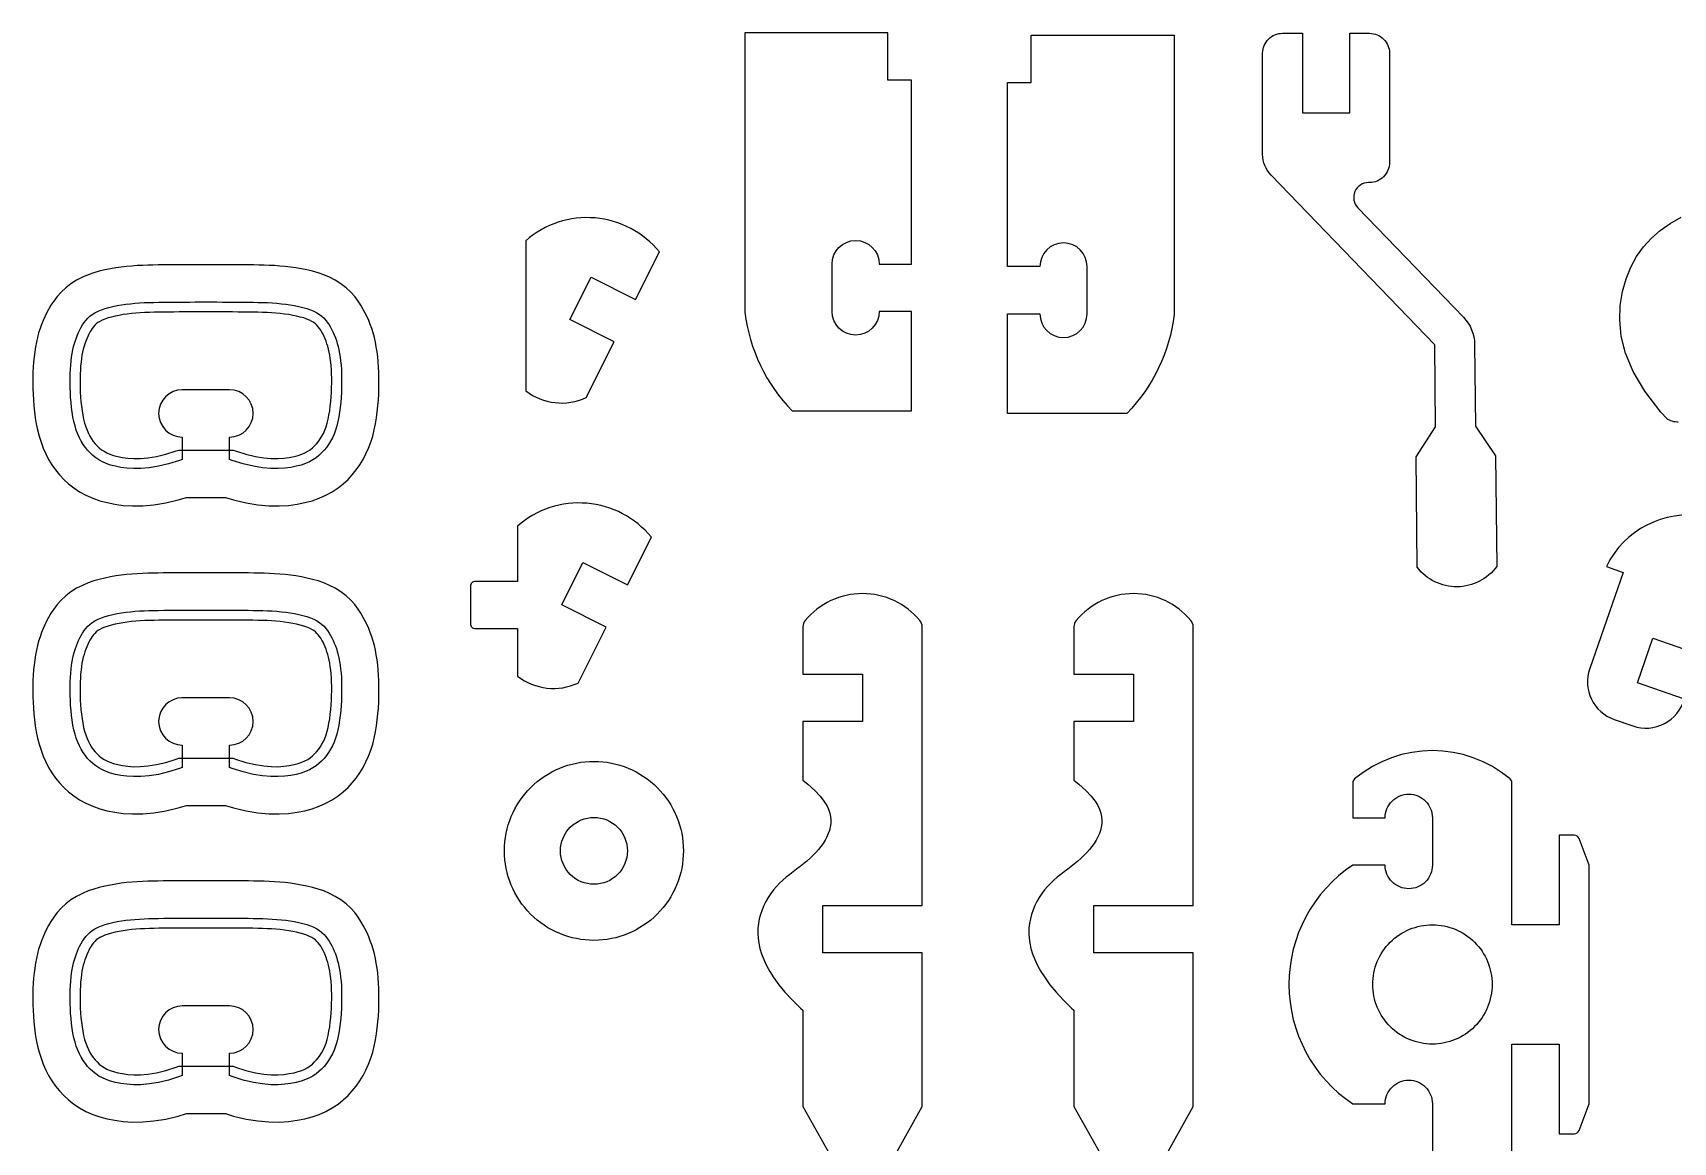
# Model space of a CAD drawing. Extents: x -514 to 537, y 96 to 817.
# Drawn here: x 38 to 246.3, y 353.3 to 494.1 of the extents above; entities that cross this region are included whole.
import ezdxf

# ---------------------------------------------------------------- set-up
doc = ezdxf.new("R2010")
doc.units = 0
for name, color, linetype in [('EXTERNAL_CUT', 1, 'CONTINUOUS'), ('INTERNAL_CUT', 5, 'CONTINUOUS'), ('POCKET_CUT_1_1MM', 3, 'CONTINUOUS')]:
    doc.layers.add(name, color=color, linetype=linetype)

msp = doc.modelspace()

# ---------------------------------------------------------------- linework, layer by layer
at = {"layer": 'EXTERNAL_CUT', "flags": 128}
for points in [[(146.59, 494.13), (128.44, 494.13), (128.44, 458.66, 0.164942), (134.44, 446.13), (149.59, 446.13), (149.59, 458.76), (145.49, 458.76, -1), (139.49, 458.76), (139.49, 464.76, -1), (145.49, 464.76), (149.59, 464.76), (149.59, 488.13), (146.59, 488.13), (146.59, 494.13)], [(164.78, 493.82), (182.94, 493.82), (182.94, 458.35, -0.164942), (176.94, 445.82), (161.78, 445.82), (161.78, 458.45), (165.89, 458.45, 1), (171.89, 458.45), (171.89, 464.45, 1), (165.89, 464.45), (161.78, 464.45), (161.78, 487.82), (164.78, 487.82), (164.78, 493.82)], [(196.71, 494.07), (199.23, 494.07), (199.23, 483.96), (205.23, 483.96), (205.23, 494.07), (207.76, 494.07, -0.414214), (210.28, 491.54), (210.28, 477.65, -0.414214), (207.76, 475.12), (207.64, 475.12, 0.661891), (206.27, 471.91), (219.68, 458.03, -0.19179), (221.1, 454.57), (221.2, 444.17), (223.77, 440.41), (223.91, 426.38, -0.5), (213.8, 426.27), (213.66, 440.31), (216.15, 444.12), (216.05, 454.52), (195.24, 476.06, -0.194384), (194.18, 478.69), (194.18, 491.54, -0.414214), (196.71, 494.07)], [(100.61, 467.74), (100.61, 448.67, 0.278069), (108.27, 447.81), (111.84, 454.9), (106.2, 457.74), (108.9, 463.1), (114.54, 460.26), (117.58, 466.31, 0.423887), (100.61, 467.74)], [(56.98, 439.97), (56.64, 439.84), (55.22, 439.4), (53.94, 439.1), (52.78, 438.91), (51.73, 438.82), (50.79, 438.81), (49.94, 438.86), (49.18, 438.96), (48.5, 439.1), (47.88, 439.26), (47.33, 439.45), (46.83, 439.67), (46.39, 439.91), (45.98, 440.18), (45.62, 440.48), (45.28, 440.79), (44.96, 441.13), (44.67, 441.49), (44.39, 441.88), (44.14, 442.29), (43.91, 442.73), (43.71, 443.19), (43.52, 443.69), (43.36, 444.22), (43.22, 444.77), (43.1, 445.36), (43, 445.96), (42.92, 446.58), (42.85, 447.21), (42.8, 447.84), (42.77, 448.47), (42.74, 449.09), (42.73, 449.69), (42.74, 450.29), (42.75, 450.86), (42.78, 451.42), (42.81, 451.95), (42.86, 452.47), (42.93, 452.96), (43, 453.43), (43.09, 453.87), (43.18, 454.29), (43.29, 454.68), (43.41, 455.06), (43.54, 455.42), (43.68, 455.77), (43.82, 456.1), (43.98, 456.42), (44.14, 456.74), (44.32, 457.05), (44.51, 457.34), (44.73, 457.62), (44.97, 457.89), (45.24, 458.14), (45.55, 458.38), (45.89, 458.59), (46.28, 458.79), (46.71, 458.97), (47.17, 459.13), (47.66, 459.27), (48.18, 459.4), (48.71, 459.51), (49.27, 459.6), (49.83, 459.68), (50.4, 459.74), (50.97, 459.8), (51.56, 459.84), (52.15, 459.87), (52.75, 459.89), (53.36, 459.91), (53.98, 459.93), (54.62, 459.93), (55.26, 459.94), (55.91, 459.95), (56.58, 459.95), (57.25, 459.95), (57.93, 459.95), (58.61, 459.96), (59.29, 459.96), (59.98, 459.96), (60.66, 459.96), (61.35, 459.96), (62.03, 459.95), (62.71, 459.95), (63.38, 459.95), (64.04, 459.95), (64.7, 459.94), (65.34, 459.93), (65.97, 459.93), (66.59, 459.91), (67.2, 459.89), (67.81, 459.87), (68.4, 459.84), (68.98, 459.8), (69.56, 459.74), (70.13, 459.68), (70.69, 459.6), (71.24, 459.51), (71.78, 459.4), (72.29, 459.27), (72.79, 459.13), (73.25, 458.97), (73.67, 458.79), (74.06, 458.59), (74.41, 458.38), (74.71, 458.14), (74.99, 457.89), (75.23, 457.62), (75.44, 457.34), (75.64, 457.05), (75.81, 456.74), (75.98, 456.42), (76.13, 456.1), (76.28, 455.77), (76.42, 455.42), (76.55, 455.06), (76.66, 454.68), (76.77, 454.29), (76.87, 453.87), (76.96, 453.43), (77.03, 452.96), (77.09, 452.47), (77.14, 451.95), (77.18, 451.42), (77.21, 450.86), (77.22, 450.29), (77.22, 449.69), (77.21, 449.09), (77.19, 448.47), (77.15, 447.84), (77.1, 447.21), (77.04, 446.58), (76.96, 445.96), (76.86, 445.36), (76.74, 444.77), (76.59, 444.22), (76.43, 443.69), (76.25, 443.19), (76.04, 442.73), (75.81, 442.29), (75.56, 441.88), (75.29, 441.49), (75, 441.13), (74.68, 440.79), (74.34, 440.48), (73.97, 440.18), (73.57, 439.91), (73.12, 439.67), (72.63, 439.45), (72.08, 439.26), (71.46, 439.1), (70.78, 438.96), (70.01, 438.86), (69.17, 438.81), (68.22, 438.82), (67.18, 438.91), (66.02, 439.1), (64.73, 439.4), (63.32, 439.84), (62.98, 439.97), (62.98, 442.81, 1), (62.98, 448.81), (56.98, 448.81, 1), (56.98, 442.81), (56.98, 439.97)], [(246.96, 444.69, -0.155709), (245.49, 445.16)], [(93.57, 423.86), (93.57, 419.12, 0.414214), (94.2, 418.49), (99.57, 418.49), (99.57, 412.44, 0.278069), (107.24, 411.58), (110.81, 418.67), (105.17, 421.51), (107.86, 426.87), (113.51, 424.03), (116.55, 430.09, 0.423887), (99.57, 431.51), (99.57, 424.49), (94.2, 424.49, 0.414214), (93.57, 423.86)], [(250.23, 432.75, 0.333944), (237.83, 426.38), (239.97, 425.63), (235.71, 413.41, 0.414214), (238.81, 406.97)], [(147.16, 351.04), (150.94, 357.83), (150.94, 377.34), (138.31, 377.34), (138.31, 383.34), (150.94, 383.34), (150.94, 418.71, 0.175046), (150.65, 419.52, 0.469338), (136.08, 419.52)], [(181.58, 351.04), (185.37, 357.83), (185.37, 377.34), (172.73, 377.34), (172.73, 383.34), (185.37, 383.34), (185.37, 418.71, 0.175046), (185.07, 419.52, 0.469338), (170.5, 419.52)], [(56.98, 400.86), (56.64, 400.73), (55.22, 400.29), (53.94, 399.99), (52.78, 399.8), (51.73, 399.7), (50.79, 399.7), (49.94, 399.75), (49.18, 399.85), (48.5, 399.99), (47.88, 400.15), (47.33, 400.34), (46.83, 400.56), (46.39, 400.8), (45.98, 401.07), (45.62, 401.36), (45.28, 401.68), (44.96, 402.02), (44.67, 402.38), (44.39, 402.77), (44.14, 403.18), (43.91, 403.62), (43.71, 404.08), (43.52, 404.58), (43.36, 405.11), (43.22, 405.66), (43.1, 406.25), (43, 406.85), (42.92, 407.47), (42.85, 408.1), (42.8, 408.73), (42.77, 409.36), (42.74, 409.98), (42.73, 410.58), (42.74, 411.17), (42.75, 411.75), (42.78, 412.31), (42.81, 412.84), (42.86, 413.36), (42.93, 413.85), (43, 414.32), (43.09, 414.76), (43.18, 415.18), (43.29, 415.57), (43.41, 415.95), (43.54, 416.31), (43.68, 416.66), (43.82, 416.99), (43.98, 417.31), (44.14, 417.63), (44.32, 417.93), (44.51, 418.23), (44.73, 418.51), (44.97, 418.78), (45.24, 419.03), (45.55, 419.27), (45.89, 419.48), (46.28, 419.68), (46.71, 419.86), (47.17, 420.02), (47.66, 420.16), (48.18, 420.29), (48.71, 420.4), (49.27, 420.49), (49.83, 420.57), (50.4, 420.63), (50.97, 420.69), (51.56, 420.73), (52.15, 420.76), (52.75, 420.78), (53.36, 420.8), (53.98, 420.81), (54.62, 420.82), (55.26, 420.83), (55.91, 420.84), (56.58, 420.84), (57.25, 420.84), (57.93, 420.84), (58.61, 420.85), (59.29, 420.85), (59.98, 420.85), (60.66, 420.85), (61.35, 420.85), (62.03, 420.84), (62.71, 420.84), (63.38, 420.84), (64.04, 420.84), (64.7, 420.83), (65.34, 420.82), (65.97, 420.81), (66.59, 420.8), (67.2, 420.78), (67.81, 420.76), (68.4, 420.73), (68.98, 420.69), (69.56, 420.63), (70.13, 420.57), (70.69, 420.49), (71.24, 420.4), (71.78, 420.29), (72.29, 420.16), (72.79, 420.02), (73.25, 419.86), (73.67, 419.68), (74.06, 419.48), (74.41, 419.27), (74.71, 419.03), (74.99, 418.78), (75.23, 418.51), (75.44, 418.23), (75.64, 417.93), (75.81, 417.63), (75.98, 417.31), (76.13, 416.99), (76.28, 416.66), (76.42, 416.31), (76.55, 415.95), (76.66, 415.57), (76.77, 415.18), (76.87, 414.76), (76.96, 414.32), (77.03, 413.85), (77.09, 413.36), (77.14, 412.84), (77.18, 412.31), (77.21, 411.75), (77.22, 411.17), (77.22, 410.58), (77.21, 409.98), (77.19, 409.36), (77.15, 408.73), (77.1, 408.1), (77.04, 407.47), (76.96, 406.85), (76.86, 406.25), (76.74, 405.66), (76.59, 405.11), (76.43, 404.58), (76.25, 404.08), (76.04, 403.62), (75.81, 403.18), (75.56, 402.77), (75.29, 402.38), (75, 402.02), (74.68, 401.68), (74.34, 401.36), (73.97, 401.07), (73.57, 400.8), (73.12, 400.56), (72.63, 400.34), (72.08, 400.15), (71.46, 399.99), (70.78, 399.85), (70.01, 399.75), (69.17, 399.7), (68.22, 399.7), (67.18, 399.8), (66.02, 399.99), (64.73, 400.29), (63.32, 400.73), (62.98, 400.86), (62.98, 403.7, 1), (62.98, 409.7), (56.98, 409.7, 1), (56.98, 403.7), (56.98, 400.86)], [(136.08, 419.52, 0.175046), (135.79, 418.71), (135.79, 412.71), (143.37, 412.71), (143.37, 406.71), (135.79, 406.71), (135.79, 399.24), (136.4, 398.73), (137.29, 397.92), (137.97, 397.21), (138.47, 396.6), (138.82, 396.05), (139.06, 395.55), (139.21, 395.08), (139.3, 394.62), (139.34, 394.17), (139.33, 393.73), (139.27, 393.3), (139.16, 392.87), (139.02, 392.46), (138.83, 392.04), (138.61, 391.64), (138.36, 391.23), (138.07, 390.84), (137.76, 390.44), (137.42, 390.06), (137.06, 389.68), (136.68, 389.31), (136.28, 388.95), (135.87, 388.61), (135.44, 388.27), (135, 387.93), (134.56, 387.6), (134.12, 387.26), (133.68, 386.92), (133.25, 386.55), (132.84, 386.17), (132.44, 385.76), (132.06, 385.33), (131.71, 384.86), (131.39, 384.37), (131.09, 383.86), (130.83, 383.32), (130.6, 382.77), (130.41, 382.21), (130.25, 381.63), (130.14, 381.04), (130.08, 380.45), (130.06, 379.84), (130.1, 379.21), (130.18, 378.56), (130.33, 377.89), (130.54, 377.2), (130.82, 376.49), (131.16, 375.74), (131.59, 374.96), (132.11, 374.14), (132.75, 373.27), (133.51, 372.34), (134.42, 371.36), (135.48, 370.31), (135.79, 370.03), (135.79, 357.83), (139.58, 351.04)], [(170.5, 419.52, 0.175046), (170.21, 418.71), (170.21, 412.71), (177.79, 412.71), (177.79, 406.71), (170.21, 406.71), (170.21, 399.24), (170.82, 398.73), (171.71, 397.92), (172.39, 397.21), (172.89, 396.6), (173.24, 396.05), (173.48, 395.55), (173.63, 395.08), (173.72, 394.62), (173.76, 394.17), (173.75, 393.73), (173.69, 393.3), (173.59, 392.87), (173.44, 392.46), (173.26, 392.04), (173.03, 391.64), (172.78, 391.23), (172.5, 390.84), (172.18, 390.44), (171.85, 390.06), (171.48, 389.68), (171.1, 389.31), (170.7, 388.95), (170.29, 388.61), (169.86, 388.27), (169.42, 387.93), (168.98, 387.6), (168.54, 387.26), (168.1, 386.92), (167.67, 386.55), (167.26, 386.17), (166.86, 385.76), (166.48, 385.33), (166.13, 384.86), (165.81, 384.37), (165.51, 383.86), (165.25, 383.32), (165.02, 382.77), (164.83, 382.21), (164.68, 381.63), (164.56, 381.04), (164.5, 380.45), (164.48, 379.84), (164.52, 379.21), (164.61, 378.56), (164.75, 377.89), (164.96, 377.2), (165.24, 376.49), (165.58, 375.74), (166.01, 374.96), (166.54, 374.14), (167.17, 373.27), (167.94, 372.34), (168.84, 371.36), (169.9, 370.31), (170.21, 370.03), (170.21, 357.83), (174, 351.04)], [(238.81, 406.97), (241.2, 406.14, 0.432652), (247.73, 409.55), (241.77, 411.62), (243.75, 417.29), (249.71, 415.21)], [(225.84, 347.71), (225.84, 365.74), (231.84, 365.74), (231.84, 354.37), (233.76, 354.37, 0.312059), (234.36, 354.78), (235.63, 358.16), (235.63, 388.47), (234.36, 391.85, 0.312059), (233.76, 392.26), (231.84, 392.26), (231.84, 380.89), (225.84, 380.89), (225.84, 398.92, 0.221671), (225.62, 399.4, 0.364022), (205.86, 399.4, 0.221671), (205.63, 398.92), (205.63, 394.47), (209.74, 394.47, -0.414214), (212.74, 397.47, -0.414214), (215.74, 394.47), (215.74, 388.47, -0.414214), (212.74, 385.47, -0.414214), (209.74, 388.47), (205.63, 388.47, 0.535184), (205.63, 358.16), (209.74, 358.16, -0.414214), (212.74, 361.16, -0.414214), (215.74, 358.16), (215.74, 352.16, -1)], [(120.62, 390.28, -0.414214), (109.26, 378.91, -0.414214), (97.89, 390.28, -0.414214), (109.26, 401.64, -0.414214), (120.62, 390.28)], [(56.98, 361.75), (56.64, 361.62), (55.22, 361.18), (53.94, 360.88), (52.78, 360.69), (51.73, 360.59), (50.79, 360.58), (49.94, 360.64), (49.18, 360.74), (48.5, 360.88), (47.88, 361.04), (47.33, 361.23), (46.83, 361.45), (46.39, 361.69), (45.98, 361.96), (45.62, 362.25), (45.28, 362.57), (44.96, 362.91), (44.67, 363.27), (44.39, 363.66), (44.14, 364.07), (43.91, 364.51), (43.71, 364.97), (43.52, 365.47), (43.36, 366), (43.22, 366.55), (43.1, 367.14), (43, 367.74), (42.92, 368.36), (42.85, 368.99), (42.8, 369.62), (42.77, 370.25), (42.74, 370.87), (42.73, 371.47), (42.74, 372.06), (42.75, 372.64), (42.78, 373.2), (42.81, 373.73), (42.86, 374.25), (42.93, 374.74), (43, 375.21), (43.09, 375.65), (43.18, 376.07), (43.29, 376.46), (43.41, 376.84), (43.54, 377.2), (43.68, 377.55), (43.82, 377.88), (43.98, 378.2), (44.14, 378.52), (44.32, 378.82), (44.51, 379.12), (44.73, 379.4), (44.97, 379.67), (45.24, 379.92), (45.55, 380.16), (45.89, 380.37), (46.28, 380.57), (46.71, 380.75), (47.17, 380.91), (47.66, 381.05), (48.18, 381.18), (48.71, 381.29), (49.27, 381.38), (49.83, 381.46), (50.4, 381.52), (50.97, 381.58), (51.56, 381.62), (52.15, 381.65), (52.75, 381.67), (53.36, 381.69), (53.98, 381.7), (54.62, 381.71), (55.26, 381.72), (55.91, 381.73), (56.58, 381.73), (57.25, 381.73), (57.93, 381.73), (58.61, 381.73), (59.29, 381.73), (59.98, 381.73), (60.66, 381.73), (61.35, 381.73), (62.03, 381.73), (62.71, 381.73), (63.38, 381.73), (64.04, 381.73), (64.7, 381.72), (65.34, 381.71), (65.97, 381.7), (66.59, 381.69), (67.2, 381.67), (67.81, 381.65), (68.4, 381.62), (68.98, 381.58), (69.56, 381.52), (70.13, 381.46), (70.69, 381.38), (71.24, 381.29), (71.78, 381.18), (72.29, 381.05), (72.79, 380.91), (73.25, 380.75), (73.67, 380.57), (74.06, 380.37), (74.41, 380.16), (74.71, 379.92), (74.99, 379.67), (75.23, 379.4), (75.44, 379.12), (75.64, 378.82), (75.81, 378.52), (75.98, 378.2), (76.13, 377.88), (76.28, 377.55), (76.42, 377.2), (76.55, 376.84), (76.66, 376.46), (76.77, 376.07), (76.87, 375.65), (76.96, 375.21), (77.03, 374.74), (77.09, 374.25), (77.14, 373.73), (77.18, 373.2), (77.21, 372.64), (77.22, 372.06), (77.22, 371.47), (77.21, 370.87), (77.19, 370.25), (77.15, 369.62), (77.1, 368.99), (77.04, 368.36), (76.96, 367.74), (76.86, 367.14), (76.74, 366.55), (76.59, 366), (76.43, 365.47), (76.25, 364.97), (76.04, 364.51), (75.81, 364.07), (75.56, 363.66), (75.29, 363.27), (75, 362.91), (74.68, 362.57), (74.34, 362.25), (73.97, 361.96), (73.57, 361.69), (73.12, 361.45), (72.63, 361.23), (72.08, 361.04), (71.46, 360.88), (70.78, 360.74), (70.01, 360.64), (69.17, 360.58), (68.22, 360.59), (67.18, 360.69), (66.02, 360.88), (64.73, 361.18), (63.32, 361.62), (62.98, 361.75), (62.98, 364.59, 1), (62.98, 370.59), (56.98, 370.59, 1), (56.98, 364.59), (56.98, 361.75)]]:
    msp.add_lwpolyline(points, format="xyb", dxfattribs=at)
msp.add_lwpolyline([(245.49, 445.16), (244.74, 445.95), (242.7, 448.63), (241.24, 451.13), (240.27, 453.46), (239.72, 455.63), (239.52, 457.64), (239.59, 459.52), (239.88, 461.28), (240.34, 462.9), (240.94, 464.38), (241.67, 465.72), (242.54, 466.94), (243.54, 468.04), (244.68, 469.04), (245.94, 469.93), (247.33, 470.71)], dxfattribs=at)
at = {"layer": 'INTERNAL_CUT', "flags": 128}
for points in [[(113.5, 390.28, -0.414214), (109.26, 386.03, -0.414214), (105.01, 390.28, -0.414214), (109.26, 394.52, -0.414214), (113.5, 390.28)], [(223.32, 373.32, -0.414214), (215.74, 365.74, -0.414214), (208.16, 373.32, -0.414214), (215.74, 380.89, -0.414214), (223.32, 373.32)]]:
    msp.add_lwpolyline(points, format="xyb", dxfattribs=at)
at = {"layer": 'POCKET_CUT_1_1MM', "flags": 128}
for points in [[(62.45, 435.15), (63.48, 434.83), (65.08, 434.45), (66.59, 434.2), (67.99, 434.08), (69.29, 434.07), (70.48, 434.14), (71.55, 434.29), (72.53, 434.48), (73.46, 434.73), (74.36, 435.04), (75.22, 435.42), (76.02, 435.86), (76.77, 436.35), (77.43, 436.88), (78.03, 437.44), (78.57, 438.01), (79.07, 438.63), (79.53, 439.28), (79.94, 439.96), (80.31, 440.67), (80.64, 441.41), (80.92, 442.16), (81.16, 442.94), (81.35, 443.71), (81.51, 444.49), (81.64, 445.26), (81.74, 446.02), (81.82, 446.77), (81.88, 447.52), (81.92, 448.25), (81.95, 448.96), (81.96, 449.66), (81.96, 450.35), (81.94, 451.03), (81.91, 451.69), (81.86, 452.35), (81.8, 452.99), (81.72, 453.62), (81.62, 454.25), (81.5, 454.85), (81.37, 455.44), (81.21, 456.02), (81.04, 456.57), (80.85, 457.09), (80.65, 457.6), (80.44, 458.08), (80.21, 458.55), (79.96, 459.02), (79.67, 459.54), (79.31, 460.08), (78.88, 460.65), (78.37, 461.21), (77.78, 461.76), (77.12, 462.27), (76.4, 462.72), (75.66, 463.09), (74.94, 463.4), (74.22, 463.65), (73.51, 463.85), (72.81, 464.02), (72.11, 464.16), (71.41, 464.28), (70.72, 464.38), (70.04, 464.46), (69.36, 464.52), (68.69, 464.57), (68.03, 464.6), (67.37, 464.63), (66.71, 464.65), (66.06, 464.66), (65.4, 464.67), (64.74, 464.68), (64.07, 464.68), (63.4, 464.69), (62.72, 464.69), (62.04, 464.69), (61.35, 464.69), (60.66, 464.69), (59.98, 464.69), (59.29, 464.69), (58.6, 464.69), (57.92, 464.69), (57.23, 464.69), (56.56, 464.69), (55.88, 464.68), (55.21, 464.68), (54.56, 464.67), (53.9, 464.66), (53.25, 464.65), (52.59, 464.63), (51.93, 464.6), (51.26, 464.57), (50.59, 464.52), (49.91, 464.46), (49.23, 464.38), (48.54, 464.28), (47.85, 464.16), (47.15, 464.02), (46.44, 463.85), (45.74, 463.65), (45.02, 463.4), (44.29, 463.09), (43.55, 462.72), (42.84, 462.27), (42.18, 461.76), (41.59, 461.21), (41.08, 460.65), (40.65, 460.08), (40.29, 459.54), (39.99, 459.02), (39.74, 458.55), (39.52, 458.08), (39.31, 457.6), (39.11, 457.09), (38.92, 456.57), (38.74, 456.02), (38.59, 455.44), (38.45, 454.85), (38.33, 454.25), (38.24, 453.62), (38.16, 452.99), (38.09, 452.35), (38.05, 451.69), (38.02, 451.03), (38, 450.35), (38, 449.66), (38.01, 448.96), (38.03, 448.25), (38.08, 447.52), (38.13, 446.77), (38.21, 446.02), (38.31, 445.26), (38.44, 444.49), (38.6, 443.71), (38.8, 442.94), (39.04, 442.16), (39.32, 441.41), (39.64, 440.67), (40.01, 439.96), (40.43, 439.28), (40.89, 438.63), (41.39, 438.01), (41.93, 437.44), (42.52, 436.88), (43.19, 436.35), (43.93, 435.86), (44.74, 435.42), (45.6, 435.04), (46.49, 434.73), (47.43, 434.48), (48.41, 434.29), (49.47, 434.14), (50.66, 434.07), (51.96, 434.08), (53.37, 434.2), (54.87, 434.45), (56.47, 434.83), (57.51, 435.15), (62.45, 435.15)], [(63.43, 441.15), (63.73, 441.04), (65.07, 440.62), (66.26, 440.34), (67.33, 440.16), (68.28, 440.08), (69.13, 440.07), (69.89, 440.12), (70.57, 440.21), (71.18, 440.33), (71.71, 440.47), (72.16, 440.63), (72.56, 440.8), (72.91, 441), (73.23, 441.2), (73.52, 441.43), (73.79, 441.69), (74.04, 441.96), (74.28, 442.25), (74.51, 442.57), (74.71, 442.91), (74.9, 443.27), (75.08, 443.67), (75.24, 444.1), (75.38, 444.56), (75.5, 445.06), (75.61, 445.59), (75.71, 446.15), (75.78, 446.73), (75.85, 447.32), (75.89, 447.92), (75.93, 448.52), (75.95, 449.12), (75.96, 449.7), (75.96, 450.27), (75.94, 450.81), (75.92, 451.34), (75.88, 451.85), (75.84, 452.33), (75.78, 452.78), (75.71, 453.21), (75.63, 453.6), (75.55, 453.98), (75.45, 454.33), (75.35, 454.66), (75.24, 454.98), (75.11, 455.28), (74.99, 455.57), (74.85, 455.86), (74.71, 456.13), (74.56, 456.38), (74.41, 456.61), (74.25, 456.81), (74.08, 457), (73.9, 457.18), (73.69, 457.34), (73.44, 457.49), (73.14, 457.64), (72.8, 457.79), (72.4, 457.93), (71.97, 458.05), (71.5, 458.16), (71.01, 458.26), (70.5, 458.35), (69.97, 458.43), (69.43, 458.49), (68.88, 458.54), (68.32, 458.58), (67.75, 458.61), (67.16, 458.63), (66.56, 458.65), (65.95, 458.66), (65.32, 458.67), (64.68, 458.68), (64.03, 458.68), (63.37, 458.69), (62.7, 458.69), (62.03, 458.69), (61.35, 458.69), (60.66, 458.69), (59.98, 458.69), (59.29, 458.69), (58.61, 458.69), (57.93, 458.69), (57.25, 458.69), (56.58, 458.69), (55.92, 458.68), (55.27, 458.68), (54.63, 458.67), (54.01, 458.66), (53.39, 458.65), (52.8, 458.63), (52.21, 458.61), (51.64, 458.58), (51.08, 458.54), (50.53, 458.49), (49.99, 458.43), (49.46, 458.35), (48.95, 458.26), (48.45, 458.16), (47.99, 458.05), (47.55, 457.93), (47.16, 457.79), (46.81, 457.64), (46.52, 457.49), (46.27, 457.34), (46.06, 457.18), (45.87, 457), (45.7, 456.81), (45.54, 456.61), (45.39, 456.38), (45.25, 456.13), (45.11, 455.86), (44.97, 455.57), (44.84, 455.28), (44.72, 454.98), (44.61, 454.66), (44.5, 454.33), (44.41, 453.98), (44.32, 453.6), (44.24, 453.21), (44.18, 452.78), (44.12, 452.33), (44.07, 451.85), (44.04, 451.34), (44.01, 450.81), (44, 450.27), (44, 449.7), (44.01, 449.12), (44.03, 448.52), (44.06, 447.92), (44.11, 447.32), (44.17, 446.73), (44.25, 446.15), (44.34, 445.59), (44.45, 445.06), (44.58, 444.56), (44.72, 444.1), (44.88, 443.67), (45.05, 443.27), (45.24, 442.91), (45.45, 442.57), (45.67, 442.25), (45.91, 441.96), (46.17, 441.69), (46.44, 441.43), (46.73, 441.2), (47.04, 441), (47.39, 440.8), (47.79, 440.63), (48.25, 440.47), (48.78, 440.33), (49.39, 440.21), (50.07, 440.12), (50.82, 440.07), (51.67, 440.08), (52.62, 440.16), (53.69, 440.34), (54.89, 440.62), (56.22, 441.04), (56.53, 441.15), (63.43, 441.15)], [(62.45, 396.04), (63.48, 395.72), (65.08, 395.34), (66.59, 395.09), (67.99, 394.97), (69.29, 394.96), (70.48, 395.03), (71.55, 395.18), (72.53, 395.37), (73.46, 395.62), (74.36, 395.93), (75.22, 396.31), (76.02, 396.75), (76.77, 397.24), (77.43, 397.77), (78.03, 398.33), (78.57, 398.9), (79.07, 399.52), (79.53, 400.17), (79.94, 400.85), (80.31, 401.56), (80.64, 402.3), (80.92, 403.05), (81.16, 403.83), (81.35, 404.6), (81.51, 405.38), (81.64, 406.15), (81.74, 406.91), (81.82, 407.66), (81.88, 408.41), (81.92, 409.14), (81.95, 409.85), (81.96, 410.55), (81.96, 411.24), (81.94, 411.92), (81.91, 412.58), (81.86, 413.24), (81.8, 413.88), (81.72, 414.51), (81.62, 415.14), (81.5, 415.74), (81.37, 416.33), (81.21, 416.91), (81.04, 417.46), (80.85, 417.98), (80.65, 418.49), (80.44, 418.97), (80.21, 419.44), (79.96, 419.91), (79.67, 420.43), (79.31, 420.97), (78.88, 421.54), (78.37, 422.1), (77.78, 422.65), (77.12, 423.16), (76.4, 423.61), (75.66, 423.98), (74.94, 424.29), (74.22, 424.54), (73.51, 424.74), (72.81, 424.91), (72.11, 425.05), (71.41, 425.17), (70.72, 425.27), (70.04, 425.35), (69.36, 425.41), (68.69, 425.46), (68.03, 425.49), (67.37, 425.52), (66.71, 425.54), (66.06, 425.55), (65.4, 425.56), (64.74, 425.57), (64.07, 425.57), (63.4, 425.58), (62.72, 425.58), (62.04, 425.58), (61.35, 425.58), (60.66, 425.58), (59.98, 425.58), (59.29, 425.58), (58.6, 425.58), (57.92, 425.58), (57.23, 425.58), (56.56, 425.58), (55.88, 425.57), (55.21, 425.57), (54.56, 425.56), (53.9, 425.55), (53.25, 425.54), (52.59, 425.52), (51.93, 425.49), (51.26, 425.46), (50.59, 425.41), (49.91, 425.35), (49.23, 425.27), (48.54, 425.17), (47.85, 425.05), (47.15, 424.91), (46.44, 424.74), (45.74, 424.54), (45.02, 424.29), (44.29, 423.98), (43.55, 423.61), (42.84, 423.16), (42.18, 422.65), (41.59, 422.1), (41.08, 421.54), (40.65, 420.97), (40.29, 420.43), (39.99, 419.91), (39.74, 419.44), (39.52, 418.97), (39.31, 418.49), (39.11, 417.98), (38.92, 417.46), (38.74, 416.91), (38.59, 416.33), (38.45, 415.74), (38.33, 415.14), (38.24, 414.51), (38.16, 413.88), (38.09, 413.24), (38.05, 412.58), (38.02, 411.92), (38, 411.24), (38, 410.55), (38.01, 409.85), (38.03, 409.14), (38.08, 408.41), (38.13, 407.66), (38.21, 406.91), (38.31, 406.15), (38.44, 405.38), (38.6, 404.6), (38.8, 403.83), (39.04, 403.05), (39.32, 402.3), (39.64, 401.56), (40.01, 400.85), (40.43, 400.17), (40.89, 399.52), (41.39, 398.9), (41.93, 398.33), (42.52, 397.77), (43.19, 397.24), (43.93, 396.75), (44.74, 396.31), (45.6, 395.93), (46.49, 395.62), (47.43, 395.37), (48.41, 395.18), (49.47, 395.03), (50.66, 394.96), (51.96, 394.97), (53.37, 395.09), (54.87, 395.34), (56.47, 395.72), (57.51, 396.04), (62.45, 396.04)], [(63.43, 402.04), (63.73, 401.93), (65.07, 401.51), (66.26, 401.22), (67.33, 401.05), (68.28, 400.97), (69.13, 400.96), (69.89, 401.01), (70.57, 401.1), (71.18, 401.22), (71.71, 401.36), (72.16, 401.52), (72.56, 401.69), (72.91, 401.88), (73.23, 402.09), (73.52, 402.32), (73.79, 402.58), (74.04, 402.85), (74.28, 403.14), (74.51, 403.46), (74.71, 403.8), (74.9, 404.16), (75.08, 404.56), (75.24, 404.99), (75.38, 405.45), (75.5, 405.94), (75.61, 406.48), (75.71, 407.04), (75.78, 407.62), (75.85, 408.21), (75.89, 408.81), (75.93, 409.41), (75.95, 410.01), (75.96, 410.59), (75.96, 411.16), (75.94, 411.7), (75.92, 412.23), (75.88, 412.74), (75.84, 413.22), (75.78, 413.67), (75.71, 414.1), (75.63, 414.49), (75.55, 414.87), (75.45, 415.22), (75.35, 415.55), (75.24, 415.87), (75.11, 416.17), (74.99, 416.46), (74.85, 416.75), (74.71, 417.02), (74.56, 417.27), (74.41, 417.5), (74.25, 417.7), (74.08, 417.89), (73.9, 418.07), (73.69, 418.23), (73.44, 418.38), (73.14, 418.53), (72.8, 418.68), (72.4, 418.82), (71.97, 418.94), (71.5, 419.05), (71.01, 419.15), (70.5, 419.24), (69.97, 419.32), (69.43, 419.38), (68.88, 419.43), (68.32, 419.47), (67.75, 419.5), (67.16, 419.52), (66.56, 419.54), (65.95, 419.55), (65.32, 419.56), (64.68, 419.57), (64.03, 419.57), (63.37, 419.58), (62.7, 419.58), (62.03, 419.58), (61.35, 419.58), (60.66, 419.58), (59.98, 419.58), (59.29, 419.58), (58.61, 419.58), (57.93, 419.58), (57.25, 419.58), (56.58, 419.58), (55.92, 419.57), (55.27, 419.57), (54.63, 419.56), (54.01, 419.55), (53.39, 419.54), (52.8, 419.52), (52.21, 419.5), (51.64, 419.47), (51.08, 419.43), (50.53, 419.38), (49.99, 419.32), (49.46, 419.24), (48.95, 419.15), (48.45, 419.05), (47.99, 418.94), (47.55, 418.82), (47.16, 418.68), (46.81, 418.53), (46.52, 418.38), (46.27, 418.23), (46.06, 418.07), (45.87, 417.89), (45.7, 417.7), (45.54, 417.5), (45.39, 417.27), (45.25, 417.02), (45.11, 416.75), (44.97, 416.46), (44.84, 416.17), (44.72, 415.87), (44.61, 415.55), (44.5, 415.22), (44.41, 414.87), (44.32, 414.49), (44.24, 414.1), (44.18, 413.67), (44.12, 413.22), (44.07, 412.74), (44.04, 412.23), (44.01, 411.7), (44, 411.16), (44, 410.59), (44.01, 410.01), (44.03, 409.41), (44.06, 408.81), (44.11, 408.21), (44.17, 407.62), (44.25, 407.04), (44.34, 406.48), (44.45, 405.94), (44.58, 405.45), (44.72, 404.99), (44.88, 404.56), (45.05, 404.16), (45.24, 403.8), (45.45, 403.46), (45.67, 403.14), (45.91, 402.85), (46.17, 402.58), (46.44, 402.32), (46.73, 402.09), (47.04, 401.88), (47.39, 401.69), (47.79, 401.52), (48.25, 401.36), (48.78, 401.22), (49.39, 401.1), (50.07, 401.01), (50.82, 400.96), (51.67, 400.97), (52.62, 401.05), (53.69, 401.22), (54.89, 401.51), (56.22, 401.93), (56.53, 402.04), (63.43, 402.04)], [(62.45, 356.93), (63.48, 356.61), (65.08, 356.23), (66.59, 355.98), (67.99, 355.86), (69.29, 355.85), (70.48, 355.92), (71.55, 356.07), (72.53, 356.26), (73.46, 356.51), (74.36, 356.82), (75.22, 357.2), (76.02, 357.64), (76.77, 358.13), (77.43, 358.66), (78.03, 359.22), (78.57, 359.79), (79.07, 360.41), (79.53, 361.06), (79.94, 361.74), (80.31, 362.45), (80.64, 363.19), (80.92, 363.94), (81.16, 364.72), (81.35, 365.49), (81.51, 366.27), (81.64, 367.04), (81.74, 367.8), (81.82, 368.55), (81.88, 369.3), (81.92, 370.03), (81.95, 370.74), (81.96, 371.44), (81.96, 372.13), (81.94, 372.81), (81.91, 373.47), (81.86, 374.13), (81.8, 374.77), (81.72, 375.4), (81.62, 376.03), (81.5, 376.63), (81.37, 377.22), (81.21, 377.79), (81.04, 378.35), (80.85, 378.87), (80.65, 379.38), (80.44, 379.86), (80.21, 380.33), (79.96, 380.8), (79.67, 381.31), (79.31, 381.86), (78.88, 382.43), (78.37, 382.99), (77.78, 383.54), (77.12, 384.05), (76.4, 384.5), (75.66, 384.87), (74.94, 385.18), (74.22, 385.43), (73.51, 385.63), (72.81, 385.8), (72.11, 385.94), (71.41, 386.06), (70.72, 386.16), (70.04, 386.24), (69.36, 386.3), (68.69, 386.35), (68.03, 386.38), (67.37, 386.41), (66.71, 386.43), (66.06, 386.44), (65.4, 386.45), (64.74, 386.46), (64.07, 386.46), (63.4, 386.47), (62.72, 386.47), (62.04, 386.47), (61.35, 386.47), (60.66, 386.47), (59.98, 386.47), (59.29, 386.47), (58.6, 386.47), (57.92, 386.47), (57.23, 386.47), (56.56, 386.47), (55.88, 386.46), (55.21, 386.46), (54.56, 386.45), (53.9, 386.44), (53.25, 386.43), (52.59, 386.41), (51.93, 386.38), (51.26, 386.35), (50.59, 386.3), (49.91, 386.24), (49.23, 386.16), (48.54, 386.06), (47.85, 385.94), (47.15, 385.8), (46.44, 385.63), (45.74, 385.43), (45.02, 385.18), (44.29, 384.87), (43.55, 384.5), (42.84, 384.05), (42.18, 383.54), (41.59, 382.99), (41.08, 382.43), (40.65, 381.86), (40.29, 381.31), (39.99, 380.8), (39.74, 380.33), (39.52, 379.86), (39.31, 379.38), (39.11, 378.87), (38.92, 378.35), (38.74, 377.79), (38.59, 377.22), (38.45, 376.63), (38.33, 376.03), (38.24, 375.4), (38.16, 374.77), (38.09, 374.13), (38.05, 373.47), (38.02, 372.81), (38, 372.13), (38, 371.44), (38.01, 370.74), (38.03, 370.03), (38.08, 369.3), (38.13, 368.55), (38.21, 367.8), (38.31, 367.04), (38.44, 366.27), (38.6, 365.49), (38.8, 364.72), (39.04, 363.94), (39.32, 363.19), (39.64, 362.45), (40.01, 361.74), (40.43, 361.06), (40.89, 360.41), (41.39, 359.79), (41.93, 359.22), (42.52, 358.66), (43.19, 358.13), (43.93, 357.64), (44.74, 357.2), (45.6, 356.82), (46.49, 356.51), (47.43, 356.26), (48.41, 356.07), (49.47, 355.92), (50.66, 355.85), (51.96, 355.86), (53.37, 355.98), (54.87, 356.23), (56.47, 356.61), (57.51, 356.93), (62.45, 356.93)], [(63.43, 362.93), (63.73, 362.81), (65.07, 362.4), (66.26, 362.11), (67.33, 361.94), (68.28, 361.86), (69.13, 361.85), (69.89, 361.9), (70.57, 361.99), (71.18, 362.11), (71.71, 362.25), (72.16, 362.41), (72.56, 362.58), (72.91, 362.77), (73.23, 362.98), (73.52, 363.21), (73.79, 363.47), (74.04, 363.74), (74.28, 364.03), (74.51, 364.35), (74.71, 364.69), (74.9, 365.05), (75.08, 365.45), (75.24, 365.88), (75.38, 366.34), (75.5, 366.83), (75.61, 367.37), (75.71, 367.93), (75.78, 368.51), (75.85, 369.1), (75.89, 369.7), (75.93, 370.3), (75.95, 370.9), (75.96, 371.48), (75.96, 372.05), (75.94, 372.59), (75.92, 373.12), (75.88, 373.63), (75.84, 374.11), (75.78, 374.56), (75.71, 374.99), (75.63, 375.38), (75.55, 375.76), (75.45, 376.11), (75.35, 376.44), (75.24, 376.75), (75.11, 377.06), (74.99, 377.35), (74.85, 377.64), (74.71, 377.91), (74.56, 378.16), (74.41, 378.39), (74.25, 378.59), (74.08, 378.78), (73.9, 378.96), (73.69, 379.12), (73.44, 379.27), (73.14, 379.42), (72.8, 379.57), (72.4, 379.71), (71.97, 379.83), (71.5, 379.94), (71.01, 380.04), (70.5, 380.13), (69.97, 380.21), (69.43, 380.27), (68.88, 380.32), (68.32, 380.36), (67.75, 380.39), (67.16, 380.41), (66.56, 380.43), (65.95, 380.44), (65.32, 380.45), (64.68, 380.46), (64.03, 380.46), (63.37, 380.47), (62.7, 380.47), (62.03, 380.47), (61.35, 380.47), (60.66, 380.47), (59.98, 380.47), (59.29, 380.47), (58.61, 380.47), (57.93, 380.47), (57.25, 380.47), (56.58, 380.47), (55.92, 380.46), (55.27, 380.46), (54.63, 380.45), (54.01, 380.44), (53.39, 380.43), (52.8, 380.41), (52.21, 380.39), (51.64, 380.36), (51.08, 380.32), (50.53, 380.27), (49.99, 380.21), (49.46, 380.13), (48.95, 380.04), (48.45, 379.94), (47.99, 379.83), (47.55, 379.71), (47.16, 379.57), (46.81, 379.42), (46.52, 379.27), (46.27, 379.12), (46.06, 378.96), (45.87, 378.78), (45.7, 378.59), (45.54, 378.39), (45.39, 378.16), (45.25, 377.91), (45.11, 377.64), (44.97, 377.35), (44.84, 377.06), (44.72, 376.75), (44.61, 376.44), (44.5, 376.11), (44.41, 375.76), (44.32, 375.38), (44.24, 374.99), (44.18, 374.56), (44.12, 374.11), (44.07, 373.63), (44.04, 373.12), (44.01, 372.59), (44, 372.05), (44, 371.48), (44.01, 370.9), (44.03, 370.3), (44.06, 369.7), (44.11, 369.1), (44.17, 368.51), (44.25, 367.93), (44.34, 367.37), (44.45, 366.83), (44.58, 366.34), (44.72, 365.88), (44.88, 365.45), (45.05, 365.05), (45.24, 364.69), (45.45, 364.35), (45.67, 364.03), (45.91, 363.74), (46.17, 363.47), (46.44, 363.21), (46.73, 362.98), (47.04, 362.77), (47.39, 362.58), (47.79, 362.41), (48.25, 362.25), (48.78, 362.11), (49.39, 361.99), (50.07, 361.9), (50.82, 361.85), (51.67, 361.86), (52.62, 361.94), (53.69, 362.11), (54.89, 362.4), (56.22, 362.81), (56.53, 362.93), (63.43, 362.93)]]:
    msp.add_lwpolyline(points, dxfattribs=at)

doc.saveas('drawing.dxf')
